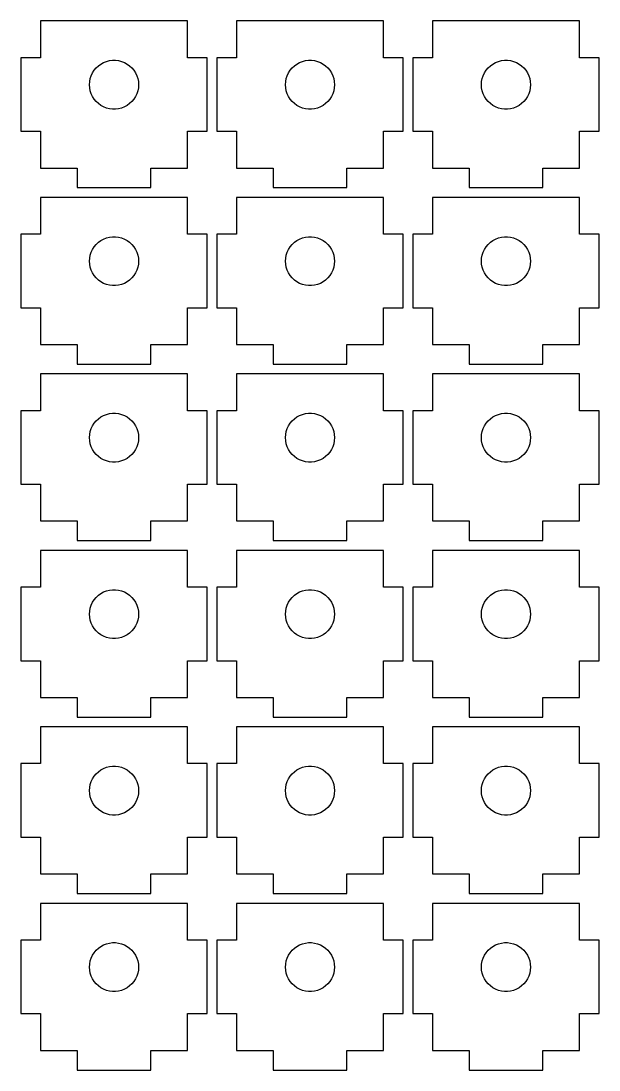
# Model space of a CAD drawing. Header units: metres. Extents: x -19 to 219, y -19 to 382.
# Drawn here: x 101 to 219, y -19 to 195 of the extents above; entities that cross this region are included whole.
import ezdxf

# ---------------------------------------------------------------- set-up
doc = ezdxf.new("R2010")
doc.units = ezdxf.units.M

msp = doc.modelspace()

# ---------------------------------------------------------------- linework, layer by layer
for p, q in [((135, 195), (105, 195)), ((105, 195), (105, 187.5)), ((135, 187.5), (135, 195)), ((175, 195), (145, 195)), ((145, 195), (145, 187.5)), ((175, 187.5), (175, 195)), ((215, 195), (185, 195)), ((185, 195), (185, 187.5)), ((215, 187.5), (215, 195)), ((105, 187.5), (101, 187.5)), ((101, 187.5), (101, 172.5)), ((116.813, 185.853), (117.321, 186.222)), ((117.321, 186.222), (117.871, 186.524)), ((117.871, 186.524), (118.455, 186.755)), ((118.455, 186.755), (119.063, 186.911)), ((119.063, 186.911), (119.686, 186.99)), ((119.686, 186.99), (120.314, 186.99)), ((120.314, 186.99), (120.937, 186.911)), ((120.937, 186.911), (121.545, 186.755)), ((121.545, 186.755), (122.129, 186.524)), ((122.129, 186.524), (122.679, 186.222)), ((122.679, 186.222), (123.187, 185.853)), ((139, 187.5), (135, 187.5)), ((139, 172.5), (139, 187.5)), ((145, 187.5), (141, 187.5)), ((141, 187.5), (141, 172.5)), ((156.813, 185.853), (157.321, 186.222)), ((157.321, 186.222), (157.871, 186.524)), ((157.871, 186.524), (158.455, 186.755)), ((158.455, 186.755), (159.063, 186.911)), ((159.063, 186.911), (159.686, 186.99)), ((159.686, 186.99), (160.314, 186.99)), ((160.314, 186.99), (160.937, 186.911)), ((160.937, 186.911), (161.545, 186.755)), ((161.545, 186.755), (162.129, 186.524)), ((162.129, 186.524), (162.679, 186.222)), ((162.679, 186.222), (163.187, 185.853)), ((179, 187.5), (175, 187.5)), ((179, 172.5), (179, 187.5)), ((185, 187.5), (181, 187.5)), ((181, 187.5), (181, 172.5)), ((196.813, 185.853), (197.321, 186.222)), ((197.321, 186.222), (197.871, 186.524)), ((197.871, 186.524), (198.455, 186.755)), ((198.455, 186.755), (199.063, 186.911)), ((199.063, 186.911), (199.686, 186.99)), ((199.686, 186.99), (200.314, 186.99)), ((200.314, 186.99), (200.937, 186.911)), ((200.937, 186.911), (201.545, 186.755)), ((201.545, 186.755), (202.129, 186.524)), ((202.129, 186.524), (202.679, 186.222)), ((202.679, 186.222), (203.187, 185.853)), ((219, 187.5), (215, 187.5)), ((219, 172.5), (219, 187.5)), ((115.351, 183.841), (115.618, 184.409)), ((115.618, 184.409), (115.955, 184.939)), ((115.955, 184.939), (116.355, 185.423)), ((116.355, 185.423), (116.813, 185.853)), ((123.187, 185.853), (123.645, 185.423)), ((123.645, 185.423), (124.045, 184.939)), ((124.045, 184.939), (124.382, 184.409)), ((124.382, 184.409), (124.649, 183.841)), ((155.351, 183.841), (155.618, 184.409)), ((155.618, 184.409), (155.955, 184.939)), ((155.955, 184.939), (156.355, 185.423)), ((156.355, 185.423), (156.813, 185.853)), ((163.187, 185.853), (163.645, 185.423)), ((163.645, 185.423), (164.045, 184.939)), ((164.045, 184.939), (164.382, 184.409)), ((164.382, 184.409), (164.649, 183.841)), ((195.351, 183.841), (195.618, 184.409)), ((195.618, 184.409), (195.955, 184.939)), ((195.955, 184.939), (196.355, 185.423)), ((196.355, 185.423), (196.813, 185.853)), ((203.187, 185.853), (203.645, 185.423)), ((203.645, 185.423), (204.045, 184.939)), ((204.045, 184.939), (204.382, 184.409)), ((204.382, 184.409), (204.649, 183.841)), ((115, 182), (115.039, 182.627)), ((115.039, 181.373), (115, 182)), ((115.039, 182.627), (115.157, 183.243)), ((115.157, 183.243), (115.351, 183.841)), ((124.649, 183.841), (124.843, 183.243)), ((124.843, 183.243), (124.961, 182.627)), ((124.961, 182.627), (125, 182)), ((125, 182), (124.961, 181.373)), ((155, 182), (155.039, 182.627)), ((155.039, 181.373), (155, 182)), ((155.039, 182.627), (155.157, 183.243)), ((155.157, 183.243), (155.351, 183.841)), ((164.649, 183.841), (164.843, 183.243)), ((164.843, 183.243), (164.961, 182.627)), ((164.961, 182.627), (165, 182)), ((165, 182), (164.961, 181.373)), ((195, 182), (195.039, 182.627)), ((195.039, 181.373), (195, 182)), ((195.039, 182.627), (195.157, 183.243)), ((195.157, 183.243), (195.351, 183.841)), ((204.649, 183.841), (204.843, 183.243)), ((204.843, 183.243), (204.961, 182.627)), ((204.961, 182.627), (205, 182)), ((205, 182), (204.961, 181.373)), ((115.157, 180.757), (115.039, 181.373)), ((115.351, 180.159), (115.157, 180.757)), ((115.618, 179.591), (115.351, 180.159)), ((124.649, 180.159), (124.382, 179.591)), ((124.843, 180.757), (124.649, 180.159)), ((124.961, 181.373), (124.843, 180.757)), ((155.157, 180.757), (155.039, 181.373)), ((155.351, 180.159), (155.157, 180.757)), ((155.618, 179.591), (155.351, 180.159)), ((164.649, 180.159), (164.382, 179.591)), ((164.843, 180.757), (164.649, 180.159)), ((164.961, 181.373), (164.843, 180.757)), ((195.157, 180.757), (195.039, 181.373)), ((195.351, 180.159), (195.157, 180.757)), ((195.618, 179.591), (195.351, 180.159)), ((204.649, 180.159), (204.382, 179.591)), ((204.843, 180.757), (204.649, 180.159)), ((204.961, 181.373), (204.843, 180.757)), ((115.955, 179.061), (115.618, 179.591)), ((116.355, 178.577), (115.955, 179.061)), ((116.813, 178.147), (116.355, 178.577)), ((117.321, 177.778), (116.813, 178.147)), ((117.871, 177.476), (117.321, 177.778)), ((122.679, 177.778), (122.129, 177.476)), ((123.187, 178.147), (122.679, 177.778)), ((123.645, 178.577), (123.187, 178.147)), ((124.045, 179.061), (123.645, 178.577)), ((124.382, 179.591), (124.045, 179.061)), ((155.955, 179.061), (155.618, 179.591)), ((156.355, 178.577), (155.955, 179.061)), ((156.813, 178.147), (156.355, 178.577)), ((157.321, 177.778), (156.813, 178.147)), ((157.871, 177.476), (157.321, 177.778)), ((162.679, 177.778), (162.129, 177.476)), ((163.187, 178.147), (162.679, 177.778)), ((163.645, 178.577), (163.187, 178.147)), ((164.045, 179.061), (163.645, 178.577)), ((164.382, 179.591), (164.045, 179.061)), ((195.955, 179.061), (195.618, 179.591)), ((196.355, 178.577), (195.955, 179.061)), ((196.813, 178.147), (196.355, 178.577)), ((197.321, 177.778), (196.813, 178.147)), ((197.871, 177.476), (197.321, 177.778)), ((202.679, 177.778), (202.129, 177.476)), ((203.187, 178.147), (202.679, 177.778)), ((203.645, 178.577), (203.187, 178.147)), ((204.045, 179.061), (203.645, 178.577)), ((204.382, 179.591), (204.045, 179.061)), ((118.455, 177.245), (117.871, 177.476)), ((119.063, 177.089), (118.455, 177.245)), ((119.686, 177.01), (119.063, 177.089)), ((120.314, 177.01), (119.686, 177.01)), ((120.937, 177.089), (120.314, 177.01)), ((121.545, 177.245), (120.937, 177.089)), ((122.129, 177.476), (121.545, 177.245)), ((158.455, 177.245), (157.871, 177.476)), ((159.063, 177.089), (158.455, 177.245)), ((159.686, 177.01), (159.063, 177.089)), ((160.314, 177.01), (159.686, 177.01)), ((160.937, 177.089), (160.314, 177.01)), ((161.545, 177.245), (160.937, 177.089)), ((162.129, 177.476), (161.545, 177.245)), ((198.455, 177.245), (197.871, 177.476)), ((199.063, 177.089), (198.455, 177.245)), ((199.686, 177.01), (199.063, 177.089)), ((200.314, 177.01), (199.686, 177.01)), ((200.937, 177.089), (200.314, 177.01)), ((201.545, 177.245), (200.937, 177.089)), ((202.129, 177.476), (201.545, 177.245)), ((101, 172.5), (105, 172.5)), ((105, 172.5), (105, 165)), ((135, 165), (135, 172.5)), ((135, 172.5), (139, 172.5)), ((141, 172.5), (145, 172.5)), ((145, 172.5), (145, 165)), ((175, 165), (175, 172.5)), ((175, 172.5), (179, 172.5)), ((181, 172.5), (185, 172.5)), ((185, 172.5), (185, 165)), ((215, 165), (215, 172.5)), ((215, 172.5), (219, 172.5)), ((105, 165), (112.5, 165)), ((112.5, 165), (112.5, 161)), ((127.5, 165), (135, 165)), ((127.5, 161), (127.5, 165)), ((145, 165), (152.5, 165)), ((152.5, 165), (152.5, 161)), ((167.5, 165), (175, 165)), ((167.5, 161), (167.5, 165)), ((185, 165), (192.5, 165)), ((192.5, 165), (192.5, 161)), ((207.5, 165), (215, 165)), ((207.5, 161), (207.5, 165)), ((112.5, 161), (127.5, 161)), ((152.5, 161), (167.5, 161)), ((192.5, 161), (207.5, 161)), ((135, 159), (105, 159)), ((105, 159), (105, 151.5)), ((135, 151.5), (135, 159)), ((175, 159), (145, 159)), ((145, 159), (145, 151.5)), ((175, 151.5), (175, 159)), ((215, 159), (185, 159)), ((185, 159), (185, 151.5)), ((215, 151.5), (215, 159)), ((105, 151.5), (101, 151.5)), ((101, 151.5), (101, 136.5)), ((116.355, 149.423), (116.813, 149.853)), ((116.813, 149.853), (117.321, 150.222)), ((117.321, 150.222), (117.871, 150.524)), ((117.871, 150.524), (118.455, 150.755)), ((118.455, 150.755), (119.063, 150.911)), ((119.063, 150.911), (119.686, 150.99)), ((119.686, 150.99), (120.314, 150.99)), ((120.314, 150.99), (120.937, 150.911)), ((120.937, 150.911), (121.545, 150.755)), ((121.545, 150.755), (122.129, 150.524)), ((122.129, 150.524), (122.679, 150.222)), ((122.679, 150.222), (123.187, 149.853)), ((123.187, 149.853), (123.645, 149.423)), ((139, 151.5), (135, 151.5)), ((139, 136.5), (139, 151.5)), ((145, 151.5), (141, 151.5)), ((141, 151.5), (141, 136.5)), ((156.355, 149.423), (156.813, 149.853)), ((156.813, 149.853), (157.321, 150.222)), ((157.321, 150.222), (157.871, 150.524)), ((157.871, 150.524), (158.455, 150.755)), ((158.455, 150.755), (159.063, 150.911)), ((159.063, 150.911), (159.686, 150.99)), ((159.686, 150.99), (160.314, 150.99)), ((160.314, 150.99), (160.937, 150.911)), ((160.937, 150.911), (161.545, 150.755)), ((161.545, 150.755), (162.129, 150.524)), ((162.129, 150.524), (162.679, 150.222)), ((162.679, 150.222), (163.187, 149.853)), ((163.187, 149.853), (163.645, 149.423)), ((179, 151.5), (175, 151.5)), ((179, 136.5), (179, 151.5)), ((185, 151.5), (181, 151.5)), ((181, 151.5), (181, 136.5)), ((196.355, 149.423), (196.813, 149.853)), ((196.813, 149.853), (197.321, 150.222)), ((197.321, 150.222), (197.871, 150.524)), ((197.871, 150.524), (198.455, 150.755)), ((198.455, 150.755), (199.063, 150.911)), ((199.063, 150.911), (199.686, 150.99)), ((199.686, 150.99), (200.314, 150.99)), ((200.314, 150.99), (200.937, 150.911)), ((200.937, 150.911), (201.545, 150.755)), ((201.545, 150.755), (202.129, 150.524)), ((202.129, 150.524), (202.679, 150.222)), ((202.679, 150.222), (203.187, 149.853)), ((203.187, 149.853), (203.645, 149.423)), ((219, 151.5), (215, 151.5)), ((219, 136.5), (219, 151.5)), ((115.157, 147.243), (115.351, 147.841)), ((115.351, 147.841), (115.618, 148.409)), ((115.618, 148.409), (115.955, 148.939)), ((115.955, 148.939), (116.355, 149.423)), ((123.645, 149.423), (124.045, 148.939)), ((124.045, 148.939), (124.382, 148.409)), ((124.382, 148.409), (124.649, 147.841)), ((124.649, 147.841), (124.843, 147.243)), ((155.157, 147.243), (155.351, 147.841)), ((155.351, 147.841), (155.618, 148.409)), ((155.618, 148.409), (155.955, 148.939)), ((155.955, 148.939), (156.355, 149.423)), ((163.645, 149.423), (164.045, 148.939)), ((164.045, 148.939), (164.382, 148.409)), ((164.382, 148.409), (164.649, 147.841)), ((164.649, 147.841), (164.843, 147.243)), ((195.157, 147.243), (195.351, 147.841)), ((195.351, 147.841), (195.618, 148.409)), ((195.618, 148.409), (195.955, 148.939)), ((195.955, 148.939), (196.355, 149.423)), ((203.645, 149.423), (204.045, 148.939)), ((204.045, 148.939), (204.382, 148.409)), ((204.382, 148.409), (204.649, 147.841)), ((204.649, 147.841), (204.843, 147.243)), ((115, 146), (115.039, 146.627)), ((115.039, 145.373), (115, 146)), ((115.039, 146.627), (115.157, 147.243)), ((124.843, 147.243), (124.961, 146.627)), ((124.961, 146.627), (125, 146)), ((125, 146), (124.961, 145.373)), ((155, 146), (155.039, 146.627)), ((155.039, 145.373), (155, 146)), ((155.039, 146.627), (155.157, 147.243)), ((164.843, 147.243), (164.961, 146.627)), ((164.961, 146.627), (165, 146)), ((165, 146), (164.961, 145.373)), ((195, 146), (195.039, 146.627)), ((195.039, 145.373), (195, 146)), ((195.039, 146.627), (195.157, 147.243)), ((204.843, 147.243), (204.961, 146.627)), ((204.961, 146.627), (205, 146)), ((205, 146), (204.961, 145.373)), ((115.157, 144.757), (115.039, 145.373)), ((115.351, 144.159), (115.157, 144.757)), ((115.618, 143.591), (115.351, 144.159)), ((115.955, 143.061), (115.618, 143.591)), ((124.382, 143.591), (124.045, 143.061)), ((124.649, 144.159), (124.382, 143.591)), ((124.843, 144.757), (124.649, 144.159)), ((124.961, 145.373), (124.843, 144.757)), ((155.157, 144.757), (155.039, 145.373)), ((155.351, 144.159), (155.157, 144.757)), ((155.618, 143.591), (155.351, 144.159)), ((155.955, 143.061), (155.618, 143.591)), ((164.382, 143.591), (164.045, 143.061)), ((164.649, 144.159), (164.382, 143.591)), ((164.843, 144.757), (164.649, 144.159)), ((164.961, 145.373), (164.843, 144.757)), ((195.157, 144.757), (195.039, 145.373)), ((195.351, 144.159), (195.157, 144.757)), ((195.618, 143.591), (195.351, 144.159)), ((195.955, 143.061), (195.618, 143.591)), ((204.382, 143.591), (204.045, 143.061)), ((204.649, 144.159), (204.382, 143.591)), ((204.843, 144.757), (204.649, 144.159)), ((204.961, 145.373), (204.843, 144.757)), ((116.355, 142.577), (115.955, 143.061)), ((116.813, 142.147), (116.355, 142.577)), ((117.321, 141.778), (116.813, 142.147)), ((117.871, 141.476), (117.321, 141.778)), ((118.455, 141.245), (117.871, 141.476)), ((119.063, 141.089), (118.455, 141.245)), ((121.545, 141.245), (120.937, 141.089)), ((122.129, 141.476), (121.545, 141.245)), ((122.679, 141.778), (122.129, 141.476)), ((123.187, 142.147), (122.679, 141.778)), ((123.645, 142.577), (123.187, 142.147)), ((124.045, 143.061), (123.645, 142.577)), ((156.355, 142.577), (155.955, 143.061)), ((156.813, 142.147), (156.355, 142.577)), ((157.321, 141.778), (156.813, 142.147)), ((157.871, 141.476), (157.321, 141.778)), ((158.455, 141.245), (157.871, 141.476)), ((159.063, 141.089), (158.455, 141.245)), ((161.545, 141.245), (160.937, 141.089)), ((162.129, 141.476), (161.545, 141.245)), ((162.679, 141.778), (162.129, 141.476)), ((163.187, 142.147), (162.679, 141.778)), ((163.645, 142.577), (163.187, 142.147)), ((164.045, 143.061), (163.645, 142.577)), ((196.355, 142.577), (195.955, 143.061)), ((196.813, 142.147), (196.355, 142.577)), ((197.321, 141.778), (196.813, 142.147)), ((197.871, 141.476), (197.321, 141.778)), ((198.455, 141.245), (197.871, 141.476)), ((199.063, 141.089), (198.455, 141.245)), ((201.545, 141.245), (200.937, 141.089)), ((202.129, 141.476), (201.545, 141.245)), ((202.679, 141.778), (202.129, 141.476)), ((203.187, 142.147), (202.679, 141.778)), ((203.645, 142.577), (203.187, 142.147)), ((204.045, 143.061), (203.645, 142.577)), ((119.686, 141.01), (119.063, 141.089)), ((120.314, 141.01), (119.686, 141.01)), ((120.937, 141.089), (120.314, 141.01)), ((159.686, 141.01), (159.063, 141.089)), ((160.314, 141.01), (159.686, 141.01)), ((160.937, 141.089), (160.314, 141.01)), ((199.686, 141.01), (199.063, 141.089)), ((200.314, 141.01), (199.686, 141.01)), ((200.937, 141.089), (200.314, 141.01)), ((101, 136.5), (105, 136.5)), ((105, 136.5), (105, 129)), ((135, 129), (135, 136.5)), ((135, 136.5), (139, 136.5)), ((141, 136.5), (145, 136.5)), ((145, 136.5), (145, 129)), ((175, 129), (175, 136.5)), ((175, 136.5), (179, 136.5)), ((181, 136.5), (185, 136.5)), ((185, 136.5), (185, 129)), ((215, 129), (215, 136.5)), ((215, 136.5), (219, 136.5)), ((105, 129), (112.5, 129)), ((112.5, 129), (112.5, 125)), ((127.5, 129), (135, 129)), ((127.5, 125), (127.5, 129)), ((145, 129), (152.5, 129)), ((152.5, 129), (152.5, 125)), ((167.5, 129), (175, 129)), ((167.5, 125), (167.5, 129)), ((185, 129), (192.5, 129)), ((192.5, 129), (192.5, 125)), ((207.5, 129), (215, 129)), ((207.5, 125), (207.5, 129)), ((112.5, 125), (127.5, 125)), ((152.5, 125), (167.5, 125)), ((192.5, 125), (207.5, 125)), ((135, 123), (105, 123)), ((105, 123), (105, 115.5)), ((135, 115.5), (135, 123)), ((175, 123), (145, 123)), ((145, 123), (145, 115.5)), ((175, 115.5), (175, 123)), ((215, 123), (185, 123)), ((185, 123), (185, 115.5)), ((215, 115.5), (215, 123)), ((105, 115.5), (101, 115.5)), ((101, 115.5), (101, 100.5)), ((115.955, 112.939), (116.355, 113.423)), ((116.355, 113.423), (116.813, 113.853)), ((116.813, 113.853), (117.321, 114.222)), ((117.321, 114.222), (117.871, 114.524)), ((117.871, 114.524), (118.455, 114.755)), ((118.455, 114.755), (119.063, 114.911)), ((119.063, 114.911), (119.686, 114.99)), ((119.686, 114.99), (120.314, 114.99)), ((120.314, 114.99), (120.937, 114.911)), ((120.937, 114.911), (121.545, 114.755)), ((121.545, 114.755), (122.129, 114.524)), ((122.129, 114.524), (122.679, 114.222)), ((122.679, 114.222), (123.187, 113.853)), ((123.187, 113.853), (123.645, 113.423)), ((123.645, 113.423), (124.045, 112.939)), ((139, 115.5), (135, 115.5)), ((139, 100.5), (139, 115.5)), ((145, 115.5), (141, 115.5)), ((141, 115.5), (141, 100.5)), ((155.955, 112.939), (156.355, 113.423)), ((156.355, 113.423), (156.813, 113.853)), ((156.813, 113.853), (157.321, 114.222)), ((157.321, 114.222), (157.871, 114.524)), ((157.871, 114.524), (158.455, 114.755)), ((158.455, 114.755), (159.063, 114.911)), ((159.063, 114.911), (159.686, 114.99)), ((159.686, 114.99), (160.314, 114.99)), ((160.314, 114.99), (160.937, 114.911)), ((160.937, 114.911), (161.545, 114.755)), ((161.545, 114.755), (162.129, 114.524)), ((162.129, 114.524), (162.679, 114.222)), ((162.679, 114.222), (163.187, 113.853)), ((163.187, 113.853), (163.645, 113.423)), ((163.645, 113.423), (164.045, 112.939)), ((179, 115.5), (175, 115.5)), ((179, 100.5), (179, 115.5)), ((185, 115.5), (181, 115.5)), ((181, 115.5), (181, 100.5)), ((195.955, 112.939), (196.355, 113.423)), ((196.355, 113.423), (196.813, 113.853)), ((196.813, 113.853), (197.321, 114.222)), ((197.321, 114.222), (197.871, 114.524)), ((197.871, 114.524), (198.455, 114.755)), ((198.455, 114.755), (199.063, 114.911)), ((199.063, 114.911), (199.686, 114.99)), ((199.686, 114.99), (200.314, 114.99)), ((200.314, 114.99), (200.937, 114.911)), ((200.937, 114.911), (201.545, 114.755)), ((201.545, 114.755), (202.129, 114.524)), ((202.129, 114.524), (202.679, 114.222)), ((202.679, 114.222), (203.187, 113.853)), ((203.187, 113.853), (203.645, 113.423)), ((203.645, 113.423), (204.045, 112.939)), ((219, 115.5), (215, 115.5)), ((219, 100.5), (219, 115.5)), ((115.157, 111.243), (115.351, 111.841)), ((115.351, 111.841), (115.618, 112.409)), ((115.618, 112.409), (115.955, 112.939)), ((124.045, 112.939), (124.382, 112.409)), ((124.382, 112.409), (124.649, 111.841)), ((124.649, 111.841), (124.843, 111.243)), ((155.157, 111.243), (155.351, 111.841)), ((155.351, 111.841), (155.618, 112.409)), ((155.618, 112.409), (155.955, 112.939)), ((164.045, 112.939), (164.382, 112.409)), ((164.382, 112.409), (164.649, 111.841)), ((164.649, 111.841), (164.843, 111.243)), ((195.157, 111.243), (195.351, 111.841)), ((195.351, 111.841), (195.618, 112.409)), ((195.618, 112.409), (195.955, 112.939)), ((204.045, 112.939), (204.382, 112.409)), ((204.382, 112.409), (204.649, 111.841)), ((204.649, 111.841), (204.843, 111.243)), ((115, 110), (115.039, 110.627)), ((115.039, 109.373), (115, 110)), ((115.039, 110.627), (115.157, 111.243)), ((115.157, 108.757), (115.039, 109.373)), ((124.843, 111.243), (124.961, 110.627)), ((124.961, 109.373), (124.843, 108.757)), ((124.961, 110.627), (125, 110)), ((125, 110), (124.961, 109.373)), ((155, 110), (155.039, 110.627)), ((155.039, 109.373), (155, 110)), ((155.039, 110.627), (155.157, 111.243)), ((155.157, 108.757), (155.039, 109.373)), ((164.843, 111.243), (164.961, 110.627)), ((164.961, 109.373), (164.843, 108.757)), ((164.961, 110.627), (165, 110)), ((165, 110), (164.961, 109.373)), ((195, 110), (195.039, 110.627)), ((195.039, 109.373), (195, 110)), ((195.039, 110.627), (195.157, 111.243)), ((195.157, 108.757), (195.039, 109.373)), ((204.843, 111.243), (204.961, 110.627)), ((204.961, 109.373), (204.843, 108.757)), ((204.961, 110.627), (205, 110)), ((205, 110), (204.961, 109.373)), ((115.351, 108.159), (115.157, 108.757)), ((115.618, 107.591), (115.351, 108.159)), ((115.955, 107.061), (115.618, 107.591)), ((116.355, 106.577), (115.955, 107.061)), ((124.045, 107.061), (123.645, 106.577)), ((124.382, 107.591), (124.045, 107.061)), ((124.649, 108.159), (124.382, 107.591)), ((124.843, 108.757), (124.649, 108.159)), ((155.351, 108.159), (155.157, 108.757)), ((155.618, 107.591), (155.351, 108.159)), ((155.955, 107.061), (155.618, 107.591)), ((156.355, 106.577), (155.955, 107.061)), ((164.045, 107.061), (163.645, 106.577)), ((164.382, 107.591), (164.045, 107.061)), ((164.649, 108.159), (164.382, 107.591)), ((164.843, 108.757), (164.649, 108.159)), ((195.351, 108.159), (195.157, 108.757)), ((195.618, 107.591), (195.351, 108.159)), ((195.955, 107.061), (195.618, 107.591)), ((196.355, 106.577), (195.955, 107.061)), ((204.045, 107.061), (203.645, 106.577)), ((204.382, 107.591), (204.045, 107.061)), ((204.649, 108.159), (204.382, 107.591)), ((204.843, 108.757), (204.649, 108.159)), ((116.813, 106.147), (116.355, 106.577)), ((117.321, 105.778), (116.813, 106.147)), ((117.871, 105.476), (117.321, 105.778)), ((118.455, 105.245), (117.871, 105.476)), ((119.063, 105.089), (118.455, 105.245)), ((119.686, 105.01), (119.063, 105.089)), ((120.314, 105.01), (119.686, 105.01)), ((120.937, 105.089), (120.314, 105.01)), ((121.545, 105.245), (120.937, 105.089)), ((122.129, 105.476), (121.545, 105.245)), ((122.679, 105.778), (122.129, 105.476)), ((123.187, 106.147), (122.679, 105.778)), ((123.645, 106.577), (123.187, 106.147)), ((156.813, 106.147), (156.355, 106.577)), ((157.321, 105.778), (156.813, 106.147)), ((157.871, 105.476), (157.321, 105.778)), ((158.455, 105.245), (157.871, 105.476)), ((159.063, 105.089), (158.455, 105.245)), ((159.686, 105.01), (159.063, 105.089)), ((160.314, 105.01), (159.686, 105.01)), ((160.937, 105.089), (160.314, 105.01)), ((161.545, 105.245), (160.937, 105.089)), ((162.129, 105.476), (161.545, 105.245)), ((162.679, 105.778), (162.129, 105.476)), ((163.187, 106.147), (162.679, 105.778)), ((163.645, 106.577), (163.187, 106.147)), ((196.813, 106.147), (196.355, 106.577)), ((197.321, 105.778), (196.813, 106.147)), ((197.871, 105.476), (197.321, 105.778)), ((198.455, 105.245), (197.871, 105.476)), ((199.063, 105.089), (198.455, 105.245)), ((199.686, 105.01), (199.063, 105.089)), ((200.314, 105.01), (199.686, 105.01)), ((200.937, 105.089), (200.314, 105.01)), ((201.545, 105.245), (200.937, 105.089)), ((202.129, 105.476), (201.545, 105.245)), ((202.679, 105.778), (202.129, 105.476)), ((203.187, 106.147), (202.679, 105.778)), ((203.645, 106.577), (203.187, 106.147)), ((101, 100.5), (105, 100.5)), ((105, 100.5), (105, 93)), ((135, 93), (135, 100.5)), ((135, 100.5), (139, 100.5)), ((141, 100.5), (145, 100.5)), ((145, 100.5), (145, 93)), ((175, 93), (175, 100.5)), ((175, 100.5), (179, 100.5)), ((181, 100.5), (185, 100.5)), ((185, 100.5), (185, 93)), ((215, 93), (215, 100.5)), ((215, 100.5), (219, 100.5)), ((105, 93), (112.5, 93)), ((112.5, 93), (112.5, 89)), ((127.5, 93), (135, 93)), ((127.5, 89), (127.5, 93)), ((145, 93), (152.5, 93)), ((152.5, 93), (152.5, 89)), ((167.5, 93), (175, 93)), ((167.5, 89), (167.5, 93)), ((185, 93), (192.5, 93)), ((192.5, 93), (192.5, 89)), ((207.5, 93), (215, 93)), ((207.5, 89), (207.5, 93)), ((112.5, 89), (127.5, 89)), ((152.5, 89), (167.5, 89)), ((192.5, 89), (207.5, 89)), ((135, 87), (105, 87)), ((105, 87), (105, 79.5)), ((135, 79.5), (135, 87)), ((175, 87), (145, 87)), ((145, 87), (145, 79.5)), ((175, 79.5), (175, 87)), ((215, 87), (185, 87)), ((185, 87), (185, 79.5)), ((215, 79.5), (215, 87)), ((105, 79.5), (101, 79.5)), ((101, 79.5), (101, 64.5)), ((139, 79.5), (135, 79.5)), ((139, 64.5), (139, 79.5)), ((145, 79.5), (141, 79.5)), ((141, 79.5), (141, 64.5)), ((179, 79.5), (175, 79.5)), ((179, 64.5), (179, 79.5)), ((185, 79.5), (181, 79.5)), ((181, 79.5), (181, 64.5)), ((219, 79.5), (215, 79.5)), ((219, 64.5), (219, 79.5)), ((115.955, 76.9389), (116.355, 77.4227)), ((116.355, 77.4227), (116.813, 77.8526)), ((116.813, 77.8526), (117.321, 78.2216)), ((117.321, 78.2216), (117.871, 78.5241)), ((117.871, 78.5241), (118.455, 78.7553)), ((118.455, 78.7553), (119.063, 78.9114)), ((119.063, 78.9114), (119.686, 78.9901)), ((119.686, 78.9901), (120.314, 78.9901)), ((120.314, 78.9901), (120.937, 78.9114)), ((120.937, 78.9114), (121.545, 78.7553)), ((121.545, 78.7553), (122.129, 78.5241)), ((122.129, 78.5241), (122.679, 78.2216)), ((122.679, 78.2216), (123.187, 77.8526)), ((123.187, 77.8526), (123.645, 77.4227)), ((123.645, 77.4227), (124.045, 76.9389)), ((155.955, 76.9389), (156.355, 77.4227)), ((156.355, 77.4227), (156.813, 77.8526)), ((156.813, 77.8526), (157.321, 78.2216)), ((157.321, 78.2216), (157.871, 78.5241)), ((157.871, 78.5241), (158.455, 78.7553)), ((158.455, 78.7553), (159.063, 78.9114)), ((159.063, 78.9114), (159.686, 78.9901)), ((159.686, 78.9901), (160.314, 78.9901)), ((160.314, 78.9901), (160.937, 78.9114)), ((160.937, 78.9114), (161.545, 78.7553)), ((161.545, 78.7553), (162.129, 78.5241)), ((162.129, 78.5241), (162.679, 78.2216)), ((162.679, 78.2216), (163.187, 77.8526)), ((163.187, 77.8526), (163.645, 77.4227)), ((163.645, 77.4227), (164.045, 76.9389)), ((195.955, 76.9389), (196.355, 77.4227)), ((196.355, 77.4227), (196.813, 77.8526)), ((196.813, 77.8526), (197.321, 78.2216)), ((197.321, 78.2216), (197.871, 78.5241)), ((197.871, 78.5241), (198.455, 78.7553)), ((198.455, 78.7553), (199.063, 78.9114)), ((199.063, 78.9114), (199.686, 78.9901)), ((199.686, 78.9901), (200.314, 78.9901)), ((200.314, 78.9901), (200.937, 78.9114)), ((200.937, 78.9114), (201.545, 78.7553)), ((201.545, 78.7553), (202.129, 78.5241)), ((202.129, 78.5241), (202.679, 78.2216)), ((202.679, 78.2216), (203.187, 77.8526)), ((203.187, 77.8526), (203.645, 77.4227)), ((203.645, 77.4227), (204.045, 76.9389)), ((115.039, 74.6267), (115.157, 75.2434)), ((115.157, 75.2434), (115.351, 75.8406)), ((115.351, 75.8406), (115.618, 76.4088)), ((115.618, 76.4088), (115.955, 76.9389)), ((124.045, 76.9389), (124.382, 76.4088)), ((124.382, 76.4088), (124.649, 75.8406)), ((124.649, 75.8406), (124.843, 75.2434)), ((124.843, 75.2434), (124.961, 74.6267)), ((155.039, 74.6267), (155.157, 75.2434)), ((155.157, 75.2434), (155.351, 75.8406)), ((155.351, 75.8406), (155.618, 76.4088)), ((155.618, 76.4088), (155.955, 76.9389)), ((164.045, 76.9389), (164.382, 76.4088)), ((164.382, 76.4088), (164.649, 75.8406)), ((164.649, 75.8406), (164.843, 75.2434)), ((164.843, 75.2434), (164.961, 74.6267)), ((195.039, 74.6267), (195.157, 75.2434)), ((195.157, 75.2434), (195.351, 75.8406)), ((195.351, 75.8406), (195.618, 76.4088)), ((195.618, 76.4088), (195.955, 76.9389)), ((204.045, 76.9389), (204.382, 76.4088)), ((204.382, 76.4088), (204.649, 75.8406)), ((204.649, 75.8406), (204.843, 75.2434)), ((204.843, 75.2434), (204.961, 74.6267)), ((115, 74), (115.039, 74.6267)), ((115.039, 73.3733), (115, 74)), ((115.157, 72.7565), (115.039, 73.3733)), ((124.961, 73.3733), (124.843, 72.7565)), ((124.961, 74.6267), (125, 74)), ((125, 74), (124.961, 73.3733)), ((155, 74), (155.039, 74.6267)), ((155.039, 73.3733), (155, 74)), ((155.157, 72.7565), (155.039, 73.3733)), ((164.961, 73.3733), (164.843, 72.7565)), ((164.961, 74.6267), (165, 74)), ((165, 74), (164.961, 73.3733)), ((195, 74), (195.039, 74.6267)), ((195.039, 73.3733), (195, 74)), ((195.157, 72.7565), (195.039, 73.3733)), ((204.961, 73.3733), (204.843, 72.7565)), ((204.961, 74.6267), (205, 74)), ((205, 74), (204.961, 73.3733)), ((115.351, 72.1594), (115.157, 72.7565)), ((115.618, 71.5912), (115.351, 72.1594)), ((115.955, 71.0611), (115.618, 71.5912)), ((116.355, 70.5773), (115.955, 71.0611)), ((124.045, 71.0611), (123.645, 70.5773)), ((124.382, 71.5912), (124.045, 71.0611)), ((124.649, 72.1594), (124.382, 71.5912)), ((124.843, 72.7565), (124.649, 72.1594)), ((155.351, 72.1594), (155.157, 72.7565)), ((155.618, 71.5912), (155.351, 72.1594)), ((155.955, 71.0611), (155.618, 71.5912)), ((156.355, 70.5773), (155.955, 71.0611)), ((164.045, 71.0611), (163.645, 70.5773)), ((164.382, 71.5912), (164.045, 71.0611)), ((164.649, 72.1594), (164.382, 71.5912)), ((164.843, 72.7565), (164.649, 72.1594)), ((195.351, 72.1594), (195.157, 72.7565)), ((195.618, 71.5912), (195.351, 72.1594)), ((195.955, 71.0611), (195.618, 71.5912)), ((196.355, 70.5773), (195.955, 71.0611)), ((204.045, 71.0611), (203.645, 70.5773)), ((204.382, 71.5912), (204.045, 71.0611)), ((204.649, 72.1594), (204.382, 71.5912)), ((204.843, 72.7565), (204.649, 72.1594)), ((116.813, 70.1474), (116.355, 70.5773)), ((117.321, 69.7784), (116.813, 70.1474)), ((117.871, 69.4759), (117.321, 69.7784)), ((118.455, 69.2447), (117.871, 69.4759)), ((119.063, 69.0886), (118.455, 69.2447)), ((119.686, 69.0099), (119.063, 69.0886)), ((120.314, 69.0099), (119.686, 69.0099)), ((120.937, 69.0886), (120.314, 69.0099)), ((121.545, 69.2447), (120.937, 69.0886)), ((122.129, 69.4759), (121.545, 69.2447)), ((122.679, 69.7784), (122.129, 69.4759)), ((123.187, 70.1474), (122.679, 69.7784)), ((123.645, 70.5773), (123.187, 70.1474)), ((156.813, 70.1474), (156.355, 70.5773)), ((157.321, 69.7784), (156.813, 70.1474)), ((157.871, 69.4759), (157.321, 69.7784)), ((158.455, 69.2447), (157.871, 69.4759)), ((159.063, 69.0886), (158.455, 69.2447)), ((159.686, 69.0099), (159.063, 69.0886)), ((160.314, 69.0099), (159.686, 69.0099)), ((160.937, 69.0886), (160.314, 69.0099)), ((161.545, 69.2447), (160.937, 69.0886)), ((162.129, 69.4759), (161.545, 69.2447)), ((162.679, 69.7784), (162.129, 69.4759)), ((163.187, 70.1474), (162.679, 69.7784)), ((163.645, 70.5773), (163.187, 70.1474)), ((196.813, 70.1474), (196.355, 70.5773)), ((197.321, 69.7784), (196.813, 70.1474)), ((197.871, 69.4759), (197.321, 69.7784)), ((198.455, 69.2447), (197.871, 69.4759)), ((199.063, 69.0886), (198.455, 69.2447)), ((199.686, 69.0099), (199.063, 69.0886)), ((200.314, 69.0099), (199.686, 69.0099)), ((200.937, 69.0886), (200.314, 69.0099)), ((201.545, 69.2447), (200.937, 69.0886)), ((202.129, 69.4759), (201.545, 69.2447)), ((202.679, 69.7784), (202.129, 69.4759)), ((203.187, 70.1474), (202.679, 69.7784)), ((203.645, 70.5773), (203.187, 70.1474)), ((101, 64.5), (105, 64.5)), ((105, 64.5), (105, 57)), ((135, 57), (135, 64.5)), ((135, 64.5), (139, 64.5)), ((141, 64.5), (145, 64.5)), ((145, 64.5), (145, 57)), ((175, 57), (175, 64.5)), ((175, 64.5), (179, 64.5)), ((181, 64.5), (185, 64.5)), ((185, 64.5), (185, 57)), ((215, 57), (215, 64.5)), ((215, 64.5), (219, 64.5)), ((105, 57), (112.5, 57)), ((112.5, 57), (112.5, 53)), ((127.5, 57), (135, 57)), ((127.5, 53), (127.5, 57)), ((145, 57), (152.5, 57)), ((152.5, 57), (152.5, 53)), ((167.5, 57), (175, 57)), ((167.5, 53), (167.5, 57)), ((185, 57), (192.5, 57)), ((192.5, 57), (192.5, 53)), ((207.5, 57), (215, 57)), ((207.5, 53), (207.5, 57)), ((112.5, 53), (127.5, 53)), ((152.5, 53), (167.5, 53)), ((192.5, 53), (207.5, 53)), ((135, 51), (105, 51)), ((105, 51), (105, 43.5)), ((135, 43.5), (135, 51)), ((175, 51), (145, 51)), ((145, 51), (145, 43.5)), ((175, 43.5), (175, 51)), ((215, 51), (185, 51)), ((185, 51), (185, 43.5)), ((215, 43.5), (215, 51)), ((105, 43.5), (101, 43.5)), ((101, 43.5), (101, 28.5)), ((118.455, 42.7553), (119.063, 42.9114)), ((119.063, 42.9114), (119.686, 42.9901)), ((119.686, 42.9901), (120.314, 42.9901)), ((120.314, 42.9901), (120.937, 42.9114)), ((120.937, 42.9114), (121.545, 42.7553)), ((139, 43.5), (135, 43.5)), ((139, 28.5), (139, 43.5)), ((145, 43.5), (141, 43.5)), ((141, 43.5), (141, 28.5)), ((158.455, 42.7553), (159.063, 42.9114)), ((159.063, 42.9114), (159.686, 42.9901)), ((159.686, 42.9901), (160.314, 42.9901)), ((160.314, 42.9901), (160.937, 42.9114)), ((160.937, 42.9114), (161.545, 42.7553)), ((179, 43.5), (175, 43.5)), ((179, 28.5), (179, 43.5)), ((185, 43.5), (181, 43.5)), ((181, 43.5), (181, 28.5)), ((198.455, 42.7553), (199.063, 42.9114)), ((199.063, 42.9114), (199.686, 42.9901)), ((199.686, 42.9901), (200.314, 42.9901)), ((200.314, 42.9901), (200.937, 42.9114)), ((200.937, 42.9114), (201.545, 42.7553)), ((219, 43.5), (215, 43.5)), ((219, 28.5), (219, 43.5)), ((115.618, 40.4088), (115.955, 40.9389)), ((115.955, 40.9389), (116.355, 41.4227)), ((116.355, 41.4227), (116.813, 41.8526)), ((116.813, 41.8526), (117.321, 42.2216)), ((117.321, 42.2216), (117.871, 42.5241)), ((117.871, 42.5241), (118.455, 42.7553)), ((121.545, 42.7553), (122.129, 42.5241)), ((122.129, 42.5241), (122.679, 42.2216)), ((122.679, 42.2216), (123.187, 41.8526)), ((123.187, 41.8526), (123.645, 41.4227)), ((123.645, 41.4227), (124.045, 40.9389)), ((124.045, 40.9389), (124.382, 40.4088)), ((155.618, 40.4088), (155.955, 40.9389)), ((155.955, 40.9389), (156.355, 41.4227)), ((156.355, 41.4227), (156.813, 41.8526)), ((156.813, 41.8526), (157.321, 42.2216)), ((157.321, 42.2216), (157.871, 42.5241)), ((157.871, 42.5241), (158.455, 42.7553)), ((161.545, 42.7553), (162.129, 42.5241)), ((162.129, 42.5241), (162.679, 42.2216)), ((162.679, 42.2216), (163.187, 41.8526)), ((163.187, 41.8526), (163.645, 41.4227)), ((163.645, 41.4227), (164.045, 40.9389)), ((164.045, 40.9389), (164.382, 40.4088)), ((195.618, 40.4088), (195.955, 40.9389)), ((195.955, 40.9389), (196.355, 41.4227)), ((196.355, 41.4227), (196.813, 41.8526)), ((196.813, 41.8526), (197.321, 42.2216)), ((197.321, 42.2216), (197.871, 42.5241)), ((197.871, 42.5241), (198.455, 42.7553)), ((201.545, 42.7553), (202.129, 42.5241)), ((202.129, 42.5241), (202.679, 42.2216)), ((202.679, 42.2216), (203.187, 41.8526)), ((203.187, 41.8526), (203.645, 41.4227)), ((203.645, 41.4227), (204.045, 40.9389)), ((204.045, 40.9389), (204.382, 40.4088)), ((115, 38), (115.039, 38.6267)), ((115.039, 38.6267), (115.157, 39.2434)), ((115.157, 39.2434), (115.351, 39.8406)), ((115.351, 39.8406), (115.618, 40.4088)), ((124.382, 40.4088), (124.649, 39.8406)), ((124.649, 39.8406), (124.843, 39.2434)), ((124.843, 39.2434), (124.961, 38.6267)), ((124.961, 38.6267), (125, 38)), ((155, 38), (155.039, 38.6267)), ((155.039, 38.6267), (155.157, 39.2434)), ((155.157, 39.2434), (155.351, 39.8406)), ((155.351, 39.8406), (155.618, 40.4088)), ((164.382, 40.4088), (164.649, 39.8406)), ((164.649, 39.8406), (164.843, 39.2434)), ((164.843, 39.2434), (164.961, 38.6267)), ((164.961, 38.6267), (165, 38)), ((195, 38), (195.039, 38.6267)), ((195.039, 38.6267), (195.157, 39.2434)), ((195.157, 39.2434), (195.351, 39.8406)), ((195.351, 39.8406), (195.618, 40.4088)), ((204.382, 40.4088), (204.649, 39.8406)), ((204.649, 39.8406), (204.843, 39.2434)), ((204.843, 39.2434), (204.961, 38.6267)), ((204.961, 38.6267), (205, 38)), ((115.039, 37.3733), (115, 38)), ((115.157, 36.7565), (115.039, 37.3733)), ((115.351, 36.1594), (115.157, 36.7565)), ((124.843, 36.7565), (124.649, 36.1594)), ((124.961, 37.3733), (124.843, 36.7565)), ((125, 38), (124.961, 37.3733)), ((155.039, 37.3733), (155, 38)), ((155.157, 36.7565), (155.039, 37.3733)), ((155.351, 36.1594), (155.157, 36.7565)), ((164.843, 36.7565), (164.649, 36.1594)), ((164.961, 37.3733), (164.843, 36.7565)), ((165, 38), (164.961, 37.3733)), ((195.039, 37.3733), (195, 38)), ((195.157, 36.7565), (195.039, 37.3733)), ((195.351, 36.1594), (195.157, 36.7565)), ((204.843, 36.7565), (204.649, 36.1594)), ((204.961, 37.3733), (204.843, 36.7565)), ((205, 38), (204.961, 37.3733)), ((115.618, 35.5912), (115.351, 36.1594)), ((115.955, 35.0611), (115.618, 35.5912)), ((116.355, 34.5773), (115.955, 35.0611)), ((116.813, 34.1474), (116.355, 34.5773)), ((123.645, 34.5773), (123.187, 34.1474)), ((124.045, 35.0611), (123.645, 34.5773)), ((124.382, 35.5912), (124.045, 35.0611)), ((124.649, 36.1594), (124.382, 35.5912)), ((155.618, 35.5912), (155.351, 36.1594)), ((155.955, 35.0611), (155.618, 35.5912)), ((156.355, 34.5773), (155.955, 35.0611)), ((156.813, 34.1474), (156.355, 34.5773)), ((163.645, 34.5773), (163.187, 34.1474)), ((164.045, 35.0611), (163.645, 34.5773)), ((164.382, 35.5912), (164.045, 35.0611)), ((164.649, 36.1594), (164.382, 35.5912)), ((195.618, 35.5912), (195.351, 36.1594)), ((195.955, 35.0611), (195.618, 35.5912)), ((196.355, 34.5773), (195.955, 35.0611)), ((196.813, 34.1474), (196.355, 34.5773)), ((203.645, 34.5773), (203.187, 34.1474)), ((204.045, 35.0611), (203.645, 34.5773)), ((204.382, 35.5912), (204.045, 35.0611)), ((204.649, 36.1594), (204.382, 35.5912)), ((117.321, 33.7784), (116.813, 34.1474)), ((117.871, 33.4759), (117.321, 33.7784)), ((118.455, 33.2447), (117.871, 33.4759)), ((119.063, 33.0886), (118.455, 33.2447)), ((119.686, 33.0099), (119.063, 33.0886)), ((120.314, 33.0099), (119.686, 33.0099)), ((120.937, 33.0886), (120.314, 33.0099)), ((121.545, 33.2447), (120.937, 33.0886)), ((122.129, 33.4759), (121.545, 33.2447)), ((122.679, 33.7784), (122.129, 33.4759)), ((123.187, 34.1474), (122.679, 33.7784)), ((157.321, 33.7784), (156.813, 34.1474)), ((157.871, 33.4759), (157.321, 33.7784)), ((158.455, 33.2447), (157.871, 33.4759)), ((159.063, 33.0886), (158.455, 33.2447)), ((159.686, 33.0099), (159.063, 33.0886)), ((160.314, 33.0099), (159.686, 33.0099)), ((160.937, 33.0886), (160.314, 33.0099)), ((161.545, 33.2447), (160.937, 33.0886)), ((162.129, 33.4759), (161.545, 33.2447)), ((162.679, 33.7784), (162.129, 33.4759)), ((163.187, 34.1474), (162.679, 33.7784)), ((197.321, 33.7784), (196.813, 34.1474)), ((197.871, 33.4759), (197.321, 33.7784)), ((198.455, 33.2447), (197.871, 33.4759)), ((199.063, 33.0886), (198.455, 33.2447)), ((199.686, 33.0099), (199.063, 33.0886)), ((200.314, 33.0099), (199.686, 33.0099)), ((200.937, 33.0886), (200.314, 33.0099)), ((201.545, 33.2447), (200.937, 33.0886)), ((202.129, 33.4759), (201.545, 33.2447)), ((202.679, 33.7784), (202.129, 33.4759)), ((203.187, 34.1474), (202.679, 33.7784)), ((101, 28.5), (105, 28.5)), ((105, 28.5), (105, 21)), ((135, 21), (135, 28.5)), ((135, 28.5), (139, 28.5)), ((141, 28.5), (145, 28.5)), ((145, 28.5), (145, 21)), ((175, 21), (175, 28.5)), ((175, 28.5), (179, 28.5)), ((181, 28.5), (185, 28.5)), ((185, 28.5), (185, 21)), ((215, 21), (215, 28.5)), ((215, 28.5), (219, 28.5)), ((105, 21), (112.5, 21)), ((112.5, 21), (112.5, 17)), ((127.5, 21), (135, 21)), ((127.5, 17), (127.5, 21)), ((145, 21), (152.5, 21)), ((152.5, 21), (152.5, 17)), ((167.5, 21), (175, 21)), ((167.5, 17), (167.5, 21)), ((185, 21), (192.5, 21)), ((192.5, 21), (192.5, 17)), ((207.5, 21), (215, 21)), ((207.5, 17), (207.5, 21)), ((135, 15), (105, 15)), ((105, 15), (105, 7.5)), ((112.5, 17), (127.5, 17)), ((135, 7.5), (135, 15)), ((175, 15), (145, 15)), ((145, 15), (145, 7.5)), ((152.5, 17), (167.5, 17)), ((175, 7.5), (175, 15)), ((215, 15), (185, 15)), ((185, 15), (185, 7.5)), ((192.5, 17), (207.5, 17)), ((215, 7.5), (215, 15)), ((105, 7.5), (101, 7.5)), ((101, 7.5), (101, -7.5)), ((117.321, 6.22163), (117.871, 6.52412)), ((117.871, 6.52412), (118.455, 6.75528)), ((118.455, 6.75528), (119.063, 6.91142)), ((119.063, 6.91142), (119.686, 6.99013)), ((119.686, 6.99013), (120.314, 6.99013)), ((120.314, 6.99013), (120.937, 6.91142)), ((120.937, 6.91142), (121.545, 6.75528)), ((121.545, 6.75528), (122.129, 6.52412)), ((122.129, 6.52412), (122.679, 6.22163)), ((139, 7.5), (135, 7.5)), ((139, -7.5), (139, 7.5)), ((145, 7.5), (141, 7.5)), ((141, 7.5), (141, -7.5)), ((157.321, 6.22163), (157.871, 6.52412)), ((157.871, 6.52412), (158.455, 6.75528)), ((158.455, 6.75528), (159.063, 6.91142)), ((159.063, 6.91142), (159.686, 6.99013)), ((159.686, 6.99013), (160.314, 6.99013)), ((160.314, 6.99013), (160.937, 6.91142)), ((160.937, 6.91142), (161.545, 6.75528)), ((161.545, 6.75528), (162.129, 6.52412)), ((162.129, 6.52412), (162.679, 6.22163)), ((179, 7.5), (175, 7.5)), ((179, -7.5), (179, 7.5)), ((185, 7.5), (181, 7.5)), ((181, 7.5), (181, -7.5)), ((197.321, 6.22163), (197.871, 6.52412)), ((197.871, 6.52412), (198.455, 6.75528)), ((198.455, 6.75528), (199.063, 6.91142)), ((199.063, 6.91142), (199.686, 6.99013)), ((199.686, 6.99013), (200.314, 6.99013)), ((200.314, 6.99013), (200.937, 6.91142)), ((200.937, 6.91142), (201.545, 6.75528)), ((201.545, 6.75528), (202.129, 6.52412)), ((202.129, 6.52412), (202.679, 6.22163)), ((219, 7.5), (215, 7.5)), ((219, -7.5), (219, 7.5)), ((115.351, 3.84062), (115.618, 4.40877)), ((115.618, 4.40877), (115.955, 4.93892)), ((115.955, 4.93892), (116.355, 5.42273)), ((116.355, 5.42273), (116.813, 5.85255)), ((116.813, 5.85255), (117.321, 6.22163)), ((122.679, 6.22163), (123.187, 5.85255)), ((123.187, 5.85255), (123.645, 5.42273)), ((123.645, 5.42273), (124.045, 4.93892)), ((124.045, 4.93892), (124.382, 4.40877)), ((124.382, 4.40877), (124.649, 3.84062)), ((155.351, 3.84062), (155.618, 4.40877)), ((155.618, 4.40877), (155.955, 4.93892)), ((155.955, 4.93892), (156.355, 5.42273)), ((156.355, 5.42273), (156.813, 5.85255)), ((156.813, 5.85255), (157.321, 6.22163)), ((162.679, 6.22163), (163.187, 5.85255)), ((163.187, 5.85255), (163.645, 5.42273)), ((163.645, 5.42273), (164.045, 4.93892)), ((164.045, 4.93892), (164.382, 4.40877)), ((164.382, 4.40877), (164.649, 3.84062)), ((195.351, 3.84062), (195.618, 4.40877)), ((195.618, 4.40877), (195.955, 4.93892)), ((195.955, 4.93892), (196.355, 5.42273)), ((196.355, 5.42273), (196.813, 5.85255)), ((196.813, 5.85255), (197.321, 6.22163)), ((202.679, 6.22163), (203.187, 5.85255)), ((203.187, 5.85255), (203.645, 5.42273)), ((203.645, 5.42273), (204.045, 4.93892)), ((204.045, 4.93892), (204.382, 4.40877)), ((204.382, 4.40877), (204.649, 3.84062)), ((115, 2), (115.039, 2.62666)), ((115.039, 2.62666), (115.157, 3.24344)), ((115.157, 3.24344), (115.351, 3.84062)), ((124.649, 3.84062), (124.843, 3.24344)), ((124.843, 3.24344), (124.961, 2.62666)), ((124.961, 2.62666), (125, 2)), ((155, 2), (155.039, 2.62666)), ((155.039, 2.62666), (155.157, 3.24344)), ((155.157, 3.24344), (155.351, 3.84062)), ((164.649, 3.84062), (164.843, 3.24344)), ((164.843, 3.24344), (164.961, 2.62666)), ((164.961, 2.62666), (165, 2)), ((195, 2), (195.039, 2.62666)), ((195.039, 2.62666), (195.157, 3.24344)), ((195.157, 3.24344), (195.351, 3.84062)), ((204.649, 3.84062), (204.843, 3.24344)), ((204.843, 3.24344), (204.961, 2.62666)), ((204.961, 2.62666), (205, 2)), ((115.039, 1.37332), (115, 2)), ((115.157, 0.75655), (115.039, 1.37332)), ((115.351, 0.15936), (115.157, 0.75655)), ((115.618, -0.40877), (115.351, 0.15936)), ((124.649, 0.15936), (124.382, -0.40877)), ((124.843, 0.75655), (124.649, 0.15936)), ((124.961, 1.37332), (124.843, 0.75655)), ((125, 2), (124.961, 1.37332)), ((155.039, 1.37332), (155, 2)), ((155.157, 0.75655), (155.039, 1.37332)), ((155.351, 0.15936), (155.157, 0.75655)), ((155.618, -0.40877), (155.351, 0.15936)), ((164.649, 0.15936), (164.382, -0.40877)), ((164.843, 0.75655), (164.649, 0.15936)), ((164.961, 1.37332), (164.843, 0.75655)), ((165, 2), (164.961, 1.37332)), ((195.039, 1.37332), (195, 2)), ((195.157, 0.75655), (195.039, 1.37332)), ((195.351, 0.15936), (195.157, 0.75655)), ((195.618, -0.40877), (195.351, 0.15936)), ((204.649, 0.15936), (204.382, -0.40877)), ((204.843, 0.75655), (204.649, 0.15936)), ((204.961, 1.37332), (204.843, 0.75655)), ((205, 2), (204.961, 1.37332)), ((115.955, -0.93892), (115.618, -0.40877)), ((116.355, -1.42273), (115.955, -0.93892)), ((116.813, -1.85255), (116.355, -1.42273)), ((117.321, -2.22163), (116.813, -1.85255)), ((123.187, -1.85255), (122.679, -2.22163)), ((123.645, -1.42273), (123.187, -1.85255)), ((124.045, -0.93892), (123.645, -1.42273)), ((124.382, -0.40877), (124.045, -0.93892)), ((155.955, -0.93892), (155.618, -0.40877)), ((156.355, -1.42273), (155.955, -0.93892)), ((156.813, -1.85255), (156.355, -1.42273)), ((157.321, -2.22163), (156.813, -1.85255)), ((163.187, -1.85255), (162.679, -2.22163)), ((163.645, -1.42273), (163.187, -1.85255)), ((164.045, -0.93892), (163.645, -1.42273)), ((164.382, -0.40877), (164.045, -0.93892)), ((195.955, -0.93892), (195.618, -0.40877)), ((196.355, -1.42273), (195.955, -0.93892)), ((196.813, -1.85255), (196.355, -1.42273)), ((197.321, -2.22163), (196.813, -1.85255)), ((203.187, -1.85255), (202.679, -2.22163)), ((203.645, -1.42273), (203.187, -1.85255)), ((204.045, -0.93892), (203.645, -1.42273)), ((204.382, -0.40877), (204.045, -0.93892)), ((117.871, -2.52412), (117.321, -2.22163)), ((118.455, -2.75528), (117.871, -2.52412)), ((119.063, -2.91142), (118.455, -2.75528)), ((119.686, -2.99013), (119.063, -2.91142)), ((120.314, -2.99013), (119.686, -2.99013)), ((120.937, -2.91142), (120.314, -2.99013)), ((121.545, -2.75528), (120.937, -2.91142)), ((122.129, -2.52412), (121.545, -2.75528)), ((122.679, -2.22163), (122.129, -2.52412)), ((157.871, -2.52412), (157.321, -2.22163)), ((158.455, -2.75528), (157.871, -2.52412)), ((159.063, -2.91142), (158.455, -2.75528)), ((159.686, -2.99013), (159.063, -2.91142)), ((160.314, -2.99013), (159.686, -2.99013)), ((160.937, -2.91142), (160.314, -2.99013)), ((161.545, -2.75528), (160.937, -2.91142)), ((162.129, -2.52412), (161.545, -2.75528)), ((162.679, -2.22163), (162.129, -2.52412)), ((197.871, -2.52412), (197.321, -2.22163)), ((198.455, -2.75528), (197.871, -2.52412)), ((199.063, -2.91142), (198.455, -2.75528)), ((199.686, -2.99013), (199.063, -2.91142)), ((200.314, -2.99013), (199.686, -2.99013)), ((200.937, -2.91142), (200.314, -2.99013)), ((201.545, -2.75528), (200.937, -2.91142)), ((202.129, -2.52412), (201.545, -2.75528)), ((202.679, -2.22163), (202.129, -2.52412)), ((101, -7.5), (105, -7.5)), ((105, -7.5), (105, -15)), ((135, -15), (135, -7.5)), ((135, -7.5), (139, -7.5)), ((141, -7.5), (145, -7.5)), ((145, -7.5), (145, -15)), ((175, -15), (175, -7.5)), ((175, -7.5), (179, -7.5)), ((181, -7.5), (185, -7.5)), ((185, -7.5), (185, -15)), ((215, -15), (215, -7.5)), ((215, -7.5), (219, -7.5)), ((105, -15), (112.5, -15)), ((112.5, -15), (112.5, -19)), ((127.5, -15), (135, -15)), ((127.5, -19), (127.5, -15)), ((145, -15), (152.5, -15)), ((152.5, -15), (152.5, -19)), ((167.5, -15), (175, -15)), ((167.5, -19), (167.5, -15)), ((185, -15), (192.5, -15)), ((192.5, -15), (192.5, -19)), ((207.5, -15), (215, -15)), ((207.5, -19), (207.5, -15)), ((112.5, -19), (127.5, -19)), ((152.5, -19), (167.5, -19)), ((192.5, -19), (207.5, -19))]:
    msp.add_line(p, q)

doc.saveas('drawing.dxf')
